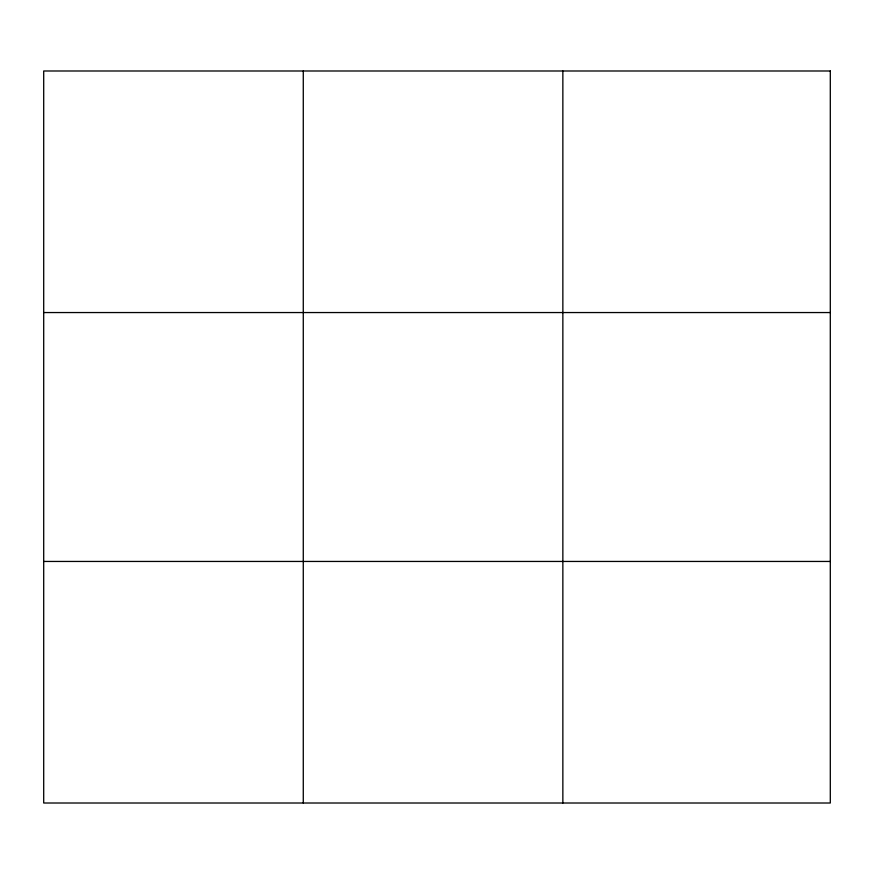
<?xml version="1.0" encoding="UTF-8"?>
<svg xmlns="http://www.w3.org/2000/svg" width="874" height="874" viewBox="0 0 874 874"><rect width="100%" height="100%" fill="white"/><g stroke="black" fill="none" stroke-linecap="round" stroke-linejoin="round"><path stroke-width="1.31" d="M303.278 70.991L303.278 803.009M562.856 70.991L562.856 803.009M43.7 312.553L830.3 312.553M43.7 561.447L830.3 561.447M830.3 70.991L830.3 803.009L43.7 803.009L43.7 70.991L830.3 70.991"/></g></svg>
